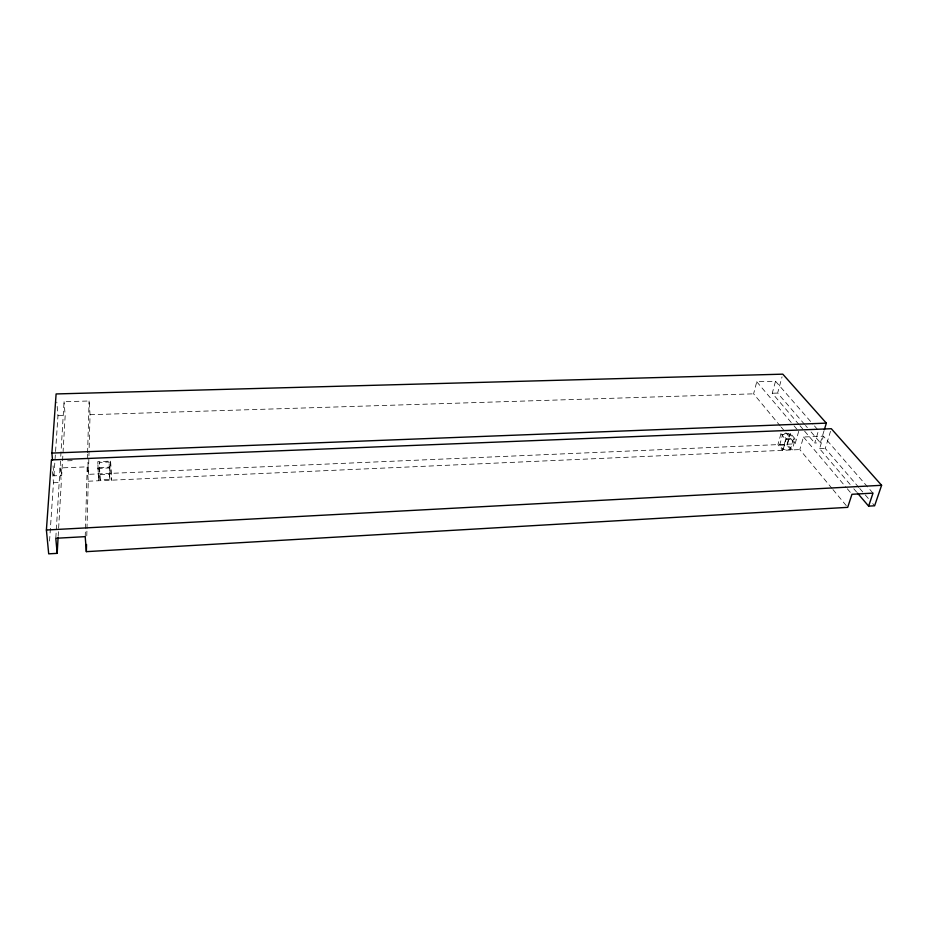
<?xml version="1.0" encoding="UTF-8"?>
<svg xmlns="http://www.w3.org/2000/svg" width="928" height="928" viewBox="0 0 928 928"><rect width="100%" height="100%" fill="white"/><g stroke="black" fill="none" stroke-linecap="round" stroke-linejoin="round"><path stroke-width="0.7" stroke-dasharray="4.64 3.48" d="M110.606 461.135L111.348 480.182L110.606 461.135L97.823 461.657L98.542 480.75L97.823 461.657M109.817 479.428L109.075 462.005L99.354 462.411L99.273 467.573L100.085 479.857L109.817 479.428L109.075 462.005M100.085 479.857L99.354 462.411M86.78 535.839L86.93 530.085M86.977 528.647L88.253 481.214L87.209 466.83L60.053 467.956L55.796 538.275M798.706 431.346L795.076 443.874L88.427 474.336L90.039 414.712L89.088 400.989L64.055 401.708L60.633 458.27M85.214 536.651L87.209 466.83M87.568 454.256L88.427 474.336M87.603 452.818L89.088 400.989M58.162 536.326L61.294 482.409L60.053 467.956M53.047 465.879L53.94 475.82L61.7 475.484L65.18 415.5L64.055 401.708M49.555 541.047L53.464 482.757L52.177 468.478M53.94 475.82L57.965 415.721L56.805 402.114M780.332 426.08L753.606 393.832L756.761 381.768L775.518 381.234L812.882 424.119M799.043 424.63L772.258 393.24L775.518 381.234M804.588 424.409L777.618 393.078L782.049 376.861M780.935 433.852L777.919 444.616L782.548 450.347L785.622 439.536L780.935 433.852L790.54 433.457L795.273 439.13L792.152 449.918L787.466 444.199L790.54 433.457M779.613 445.243L782.652 434.478L789.948 434.188L793.544 438.503L790.436 449.28L783.139 449.604L779.613 445.243L786.886 444.93L790.436 449.28M783.139 449.604L786.213 438.805L782.652 434.478M786.886 444.93L789.948 434.188M832.033 488.464L799.808 449.581L803.497 437.007L823.391 436.172L873.004 493.128M823.96 430.986L820.387 442.784L814.749 443.027L818.484 430.546L813.821 425.186M850.118 484.462L819.598 448.7L823.391 436.172M858.783 487.397L825.27 448.444L830.502 431.346M53.464 482.757L61.294 482.409M88.253 481.214L799.808 449.581M819.598 448.7L825.27 448.444M100.154 474.649L109.817 474.231M99.273 467.573L109.063 467.167M786.213 438.805L793.544 438.503M97.718 468.454L110.606 467.921M785.622 439.536L795.273 439.13M67.558 460.822L74.646 460.532M57.965 415.721L65.18 415.5M90.039 414.712L753.606 393.832M772.258 393.24L777.618 393.078M805.516 425.488L807.372 427.657M811.095 431.972L820.387 442.784M859.722 488.476L864.374 493.882M865.302 494.96L869.026 499.287M872.749 503.614L874.617 505.783M799.971 425.708L803.671 430.035M804.588 431.126L814.749 443.027M853.818 488.789L856.59 492.049M756.761 381.768L793.115 424.734M794.043 425.836L797.778 430.244M803.497 437.007L846.371 487.676M847.299 488.778L851.962 494.288M781.26 427.193L784.937 431.636M785.865 432.75L795.076 443.874M832.961 489.578L847.693 507.349M60.459 461.1L61.7 475.484"/><path stroke-width="1.39" d="M58.081 537.741L57.176 553.355L48.697 553.842L46.4 530.016L51.4 459.917L831.302 428.713L881.6 485.298L874.617 505.783L868.62 506.131L873.004 493.128L851.962 494.288L847.693 507.349L86.35 551.65L86.548 544.469M52.525 460.195L51.887 453.084L56.109 393.948L782.791 374.158L826.338 423.133L824.354 429.687M46.4 530.016L881.6 485.298M51.887 453.084L826.338 423.133M857.518 493.128L868.62 506.131M57.176 553.355L55.796 538.275L85.214 536.651L86.35 551.65"/></g></svg>
